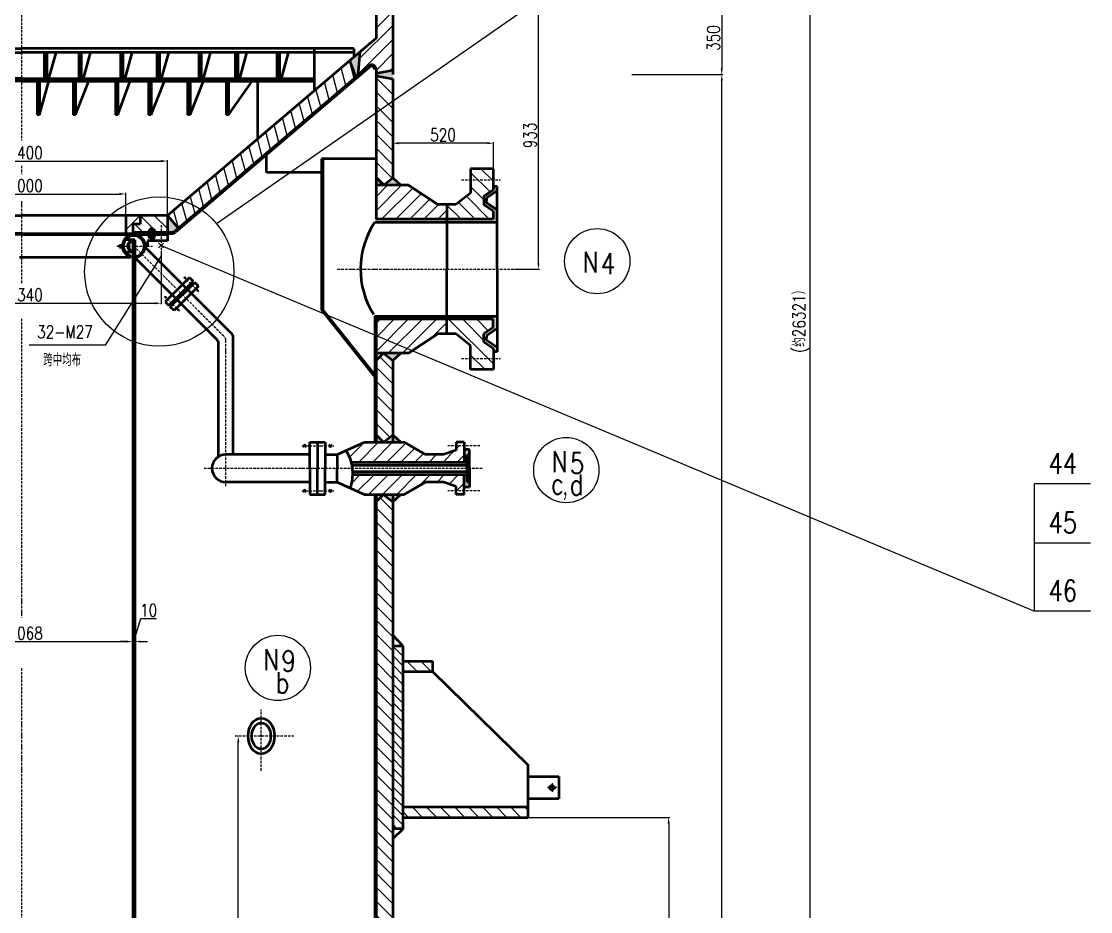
# Model space of a CAD drawing. Header units: millimetres. Extents: x -5045 to 12730, y -27160 to 3914.
# Drawn here: x 937 to 6062, y -15050 to -10783 of the extents above; entities that cross this region are included whole.
import ezdxf

# ---------------------------------------------------------------- set-up
doc = ezdxf.new("R2010")
doc.units = ezdxf.units.MM
doc.linetypes.add('ACAD_ISO10W100', pattern=[18, 12, -3, 0, -3])
doc.layers.add('中心线', color=1, linetype='ACAD_ISO10W100')
doc.layers.add('细实线', color=3, linetype='Continuous')
doc.layers.add('轮廓线', color=6, linetype='Continuous', lineweight=50)
doc.styles.add('100', font='txt.shx', dxfattribs={"width": 0.8, "height": 100, "bigfont": 'gbcbig.shx'})
doc.styles.get("Standard").update_dxf_attribs({"font": 'txt.shx', "width": 0.8, "height": 60, "bigfont": 'gbcbig.shx'})
doc.dimstyles.new('ISO-25', dxfattribs={"dimtxt": 2.5, "dimasz": 30, "dimexe": 5, "dimexo": 2, "dimgap": 10, "dimtad": 1, "dimdsep": 46, "dimtxsty": 'Standard', "dimcen": 2.5, "dimadec": 0, "dimazin": 0, "dimtfac": 1, "dimtmove": 0, "dimatfit": 3, "dimfxl": 0, "dimarcsym": 0})
pattern_1 = [(135, (936.746, -20573.98), (-33.67596, -33.67596), [])]
pattern_2 = [(45, (3730.025, -19757.98), (-33.67596, 33.67596), [])]
pattern_3 = [(135, (3730.025, -19757.98), (-33.67596, -33.67596), [])]

# ---------------------------------------------------------------- blocks, each defined once
blk = doc.blocks.new('*D17')
at = {"layer": 'Defpoints', "color": 0}
for p in [(4287, -10688), (3861.4, -11038), (4294.3, -11038)]:
    blk.add_point(p, dxfattribs=at)
at = {"layer": '细实线', "color": 0, "lineweight": -2}
for p, q in [((4289, -10688), (4299.3, -10688)), ((4294.3, -10718), (4294.3, -11008)), ((3863.4, -11038), (4299.3, -11038))]:
    blk.add_line(p, q, dxfattribs=at)
at = {"layer": '细实线', "color": 0}
for points in [[(4289.3, -10718), (4299.3, -10718), (4294.3, -10688)], [(4289.3, -11008), (4299.3, -11008), (4294.3, -11038)]]:
    blk.add_solid(points, dxfattribs=at)
at = {"layer": '细实线', "color": 0, "insert": (4254.3, -10863), "char_height": 60, "attachment_point": 5, "rotation": 90}
blk.add_mtext('350', dxfattribs=at)
blk = doc.blocks.new('*D21')
at = {"layer": 'Defpoints', "color": 0}
for p in [(1208.3, 944.5), (1208.3, -25361.9), (4716.6, -25361.9)]:
    blk.add_point(p, dxfattribs=at)
at = {"layer": '细实线', "color": 0, "lineweight": -2}
for p, q in [((1210.3, 944.5), (4721.6, 944.5)), ((4716.6, 914.5), (4716.6, -25331.9)), ((1210.3, -25361.9), (4721.6, -25361.9))]:
    blk.add_line(p, q, dxfattribs=at)
at = {"layer": '细实线', "color": 0}
for points in [[(4711.6, 914.5), (4721.6, 914.5), (4716.6, 944.5)], [(4711.6, -25331.9), (4721.6, -25331.9), (4716.6, -25361.9)]]:
    blk.add_solid(points, dxfattribs=at)
at = {"layer": '细实线', "color": 0, "insert": (4674.7, -12208.7), "char_height": 60, "attachment_point": 5, "rotation": 90}
blk.add_mtext('(约26321）', dxfattribs=at)
blk = doc.blocks.new('*D51')
at = {"layer": 'Defpoints', "color": 0}
for p in [(4294.3, -11038), (4294.3, -11038), (4294.3, -19758)]:
    blk.add_point(p, dxfattribs=at)
at = {"layer": '细实线', "color": 0, "lineweight": -2}
for p, q in [((4292.3, -11038), (4289.3, -11038)), ((4294.3, -19728), (4294.3, -11068)), ((4292.3, -19758), (4289.3, -19758))]:
    blk.add_line(p, q, dxfattribs=at)
at = {"layer": '细实线', "color": 0}
for points in [[(4289.3, -11068), (4299.3, -11068), (4294.3, -11038)], [(4289.3, -19728), (4299.3, -19728), (4294.3, -19758)]]:
    blk.add_solid(points, dxfattribs=at)
at = {"layer": '细实线', "color": 0, "insert": (4254.3, -15398), "char_height": 60, "attachment_point": 5, "rotation": 90}
blk.add_mtext('8720', dxfattribs=at)
blk = doc.blocks.new('*D56')
at = {"layer": 'Defpoints', "color": 0}
for p in [(1976.6, -14208), (1976.6, -14208), (1976.6, -18908)]:
    blk.add_point(p, dxfattribs=at)
at = {"layer": '细实线', "color": 0, "lineweight": -2}
for p, q in [((1976.6, -18878), (1976.6, -14238)), ((1978.6, -14208), (1981.6, -14208)), ((1974.6, -18908), (1971.6, -18908))]:
    blk.add_line(p, q, dxfattribs=at)
at = {"layer": '细实线', "color": 0}
for points in [[(1971.6, -14238), (1981.6, -14238), (1976.6, -14208)], [(1971.6, -18878), (1981.6, -18878), (1976.6, -18908)]]:
    blk.add_solid(points, dxfattribs=at)
at = {"layer": '细实线', "color": 0, "insert": (1920.6, -16451.5), "char_height": 60, "attachment_point": 5, "rotation": 90}
blk.add_mtext('4700', dxfattribs=at)
blk = doc.blocks.new('*D68')
at = {"layer": 'Defpoints', "color": 0}
for p in [(3366.7, -14598), (4019.1, -19758), (4039.7, -19758)]:
    blk.add_point(p, dxfattribs=at)
at = {"layer": '细实线', "color": 0, "lineweight": -2}
for p, q in [((3368.7, -14598), (4044.7, -14598)), ((4039.7, -14628), (4039.7, -19728)), ((4021.1, -19758), (4044.7, -19758))]:
    blk.add_line(p, q, dxfattribs=at)
at = {"layer": '细实线', "color": 0}
for points in [[(4034.7, -14628), (4044.7, -14628), (4039.7, -14598)], [(4034.7, -19728), (4044.7, -19728), (4039.7, -19758)]]:
    blk.add_solid(points, dxfattribs=at)
at = {"layer": '细实线', "color": 0, "insert": (3999.7, -17178), "char_height": 60, "attachment_point": 5, "rotation": 90}
blk.add_mtext('5160', dxfattribs=at)
blk = doc.blocks.new('*D71')
at = {"layer": 'Defpoints', "color": 0}
for p in [(402.7, -13755.7), (1470.7, -13755.7), (1470.7, -13755.7)]:
    blk.add_point(p, dxfattribs=at)
at = {"layer": '细实线', "color": 0, "lineweight": -2}
for p, q in [((402.7, -13753.7), (402.7, -13750.7)), ((432.7, -13755.7), (1440.7, -13755.7)), ((1470.7, -13753.7), (1470.7, -13750.7))]:
    blk.add_line(p, q, dxfattribs=at)
at = {"layer": '细实线', "color": 0}
for points in [[(432.7, -13750.7), (432.7, -13760.7), (402.7, -13755.7)], [(1440.7, -13750.7), (1440.7, -13760.7), (1470.7, -13755.7)]]:
    blk.add_solid(points, dxfattribs=at)
at = {"layer": '细实线', "color": 0, "insert": (936.7, -13715.7), "char_height": 60, "attachment_point": 5}
blk.add_mtext('%%C1068', dxfattribs=at)
blk = doc.blocks.new('*D72')
at = {"layer": 'Defpoints', "color": 0}
for p in [(1470.7, -13755.7), (1480.7, -13755.7), (1480.7, -13755.7)]:
    blk.add_point(p, dxfattribs=at)
at = {"layer": '细实线', "color": 0, "lineweight": -2}
for p, q in [((1475.7, -13755.7), (1508.7, -13645.7)), ((1508.7, -13645.7), (1584.7, -13645.7)), ((1440.7, -13755.7), (1410.7, -13755.7)), ((1470.7, -13753.7), (1470.7, -13750.7)), ((1470.7, -13755.7), (1480.7, -13755.7)), ((1470.7, -13755.7), (1480.7, -13755.7)), ((1480.7, -13753.7), (1480.7, -13750.7)), ((1510.7, -13755.7), (1540.7, -13755.7))]:
    blk.add_line(p, q, dxfattribs=at)
at = {"layer": '细实线', "color": 0}
for points in [[(1440.7, -13750.7), (1440.7, -13760.7), (1470.7, -13755.7)], [(1510.7, -13750.7), (1510.7, -13760.7), (1480.7, -13755.7)]]:
    blk.add_solid(points, dxfattribs=at)
at = {"layer": '细实线', "color": 0, "insert": (1546.7, -13605.7), "char_height": 60, "attachment_point": 5}
blk.add_mtext('10', dxfattribs=at)
blk = doc.blocks.new('*D80')
at = {"layer": 'Defpoints', "color": 0}
for p in [(266.7, -11881.9), (1606.7, -11881.9), (1606.7, -12134.1)]:
    blk.add_point(p, dxfattribs=at)
at = {"layer": '细实线', "color": 0, "lineweight": -2}
for p, q in [((266.7, -11883.9), (266.7, -12139.1)), ((1606.7, -11883.9), (1606.7, -12139.1)), ((296.7, -12134.1), (1576.7, -12134.1))]:
    blk.add_line(p, q, dxfattribs=at)
at = {"layer": '细实线', "color": 0}
for points in [[(296.7, -12129.1), (296.7, -12139.1), (266.7, -12134.1)], [(1576.7, -12129.1), (1576.7, -12139.1), (1606.7, -12134.1)]]:
    blk.add_solid(points, dxfattribs=at)
at = {"layer": '细实线', "color": 0, "insert": (936.7, -12094.1), "char_height": 60, "attachment_point": 5}
blk.add_mtext('%%C1340', dxfattribs=at)
blk = doc.blocks.new('*D81')
at = {"layer": 'Defpoints', "color": 0}
for p in [(1436.7, -11610.5), (436.7, -11713), (1436.7, -11713)]:
    blk.add_point(p, dxfattribs=at)
at = {"layer": '细实线', "color": 0, "lineweight": -2}
for p, q in [((436.7, -11711), (436.7, -11605.5)), ((466.7, -11610.5), (1406.7, -11610.5)), ((1436.7, -11711), (1436.7, -11605.5))]:
    blk.add_line(p, q, dxfattribs=at)
at = {"layer": '细实线', "color": 0}
for points in [[(466.7, -11605.5), (466.7, -11615.5), (436.7, -11610.5)], [(1406.7, -11605.5), (1406.7, -11615.5), (1436.7, -11610.5)]]:
    blk.add_solid(points, dxfattribs=at)
at = {"layer": '细实线', "color": 0, "insert": (936.7, -11570.5), "char_height": 60, "attachment_point": 5}
blk.add_mtext('%%C1000', dxfattribs=at)
blk = doc.blocks.new('*D82')
at = {"layer": 'Defpoints', "color": 0}
for p in [(1636.7, -11452.6), (236.7, -11713), (1636.7, -11713)]:
    blk.add_point(p, dxfattribs=at)
at = {"layer": '细实线', "color": 0, "lineweight": -2}
for p, q in [((236.7, -11711), (236.7, -11447.6)), ((266.7, -11452.6), (1606.7, -11452.6)), ((1636.7, -11711), (1636.7, -11447.6))]:
    blk.add_line(p, q, dxfattribs=at)
at = {"layer": '细实线', "color": 0}
for points in [[(266.7, -11447.6), (266.7, -11457.6), (236.7, -11452.6)], [(1606.7, -11447.6), (1606.7, -11457.6), (1636.7, -11452.6)]]:
    blk.add_solid(points, dxfattribs=at)
at = {"layer": '细实线', "color": 0, "insert": (936.7, -11412.6), "char_height": 60, "attachment_point": 5}
blk.add_mtext('%%C1400', dxfattribs=at)
blk = doc.blocks.new('*D83')
at = {"layer": 'Defpoints', "color": 0}
for p in [(3298.3, -10688), (3415.4, -10688), (3298.3, -11971)]:
    blk.add_point(p, dxfattribs=at)
at = {"layer": '细实线', "color": 0, "lineweight": -2}
for p, q in [((3300.3, -10688), (3420.4, -10688)), ((3415.4, -11941), (3415.4, -10718)), ((3300.3, -11971), (3420.4, -11971))]:
    blk.add_line(p, q, dxfattribs=at)
at = {"layer": '细实线', "color": 0}
for points in [[(3410.4, -10718), (3420.4, -10718), (3415.4, -10688)], [(3410.4, -11941), (3420.4, -11941), (3415.4, -11971)]]:
    blk.add_solid(points, dxfattribs=at)
at = {"layer": '细实线', "color": 0, "insert": (3375.4, -11329.5), "char_height": 60, "attachment_point": 5, "rotation": 90}
blk.add_mtext('933', dxfattribs=at)
blk = doc.blocks.new('*D84')
at = {"layer": 'Defpoints', "color": 0}
for p in [(2716.7, -11367), (2716.7, -11489.7), (3199.6, -11489.7)]:
    blk.add_point(p, dxfattribs=at)
at = {"layer": '细实线', "color": 0, "lineweight": -2}
for p, q in [((2716.7, -11487.7), (2716.7, -11362)), ((3169.6, -11367), (2746.7, -11367)), ((3199.6, -11487.7), (3199.6, -11362))]:
    blk.add_line(p, q, dxfattribs=at)
at = {"layer": '细实线', "color": 0}
for points in [[(2746.7, -11362), (2746.7, -11372), (2716.7, -11367)], [(3169.6, -11362), (3169.6, -11372), (3199.6, -11367)]]:
    blk.add_solid(points, dxfattribs=at)
at = {"layer": '细实线', "color": 0, "insert": (2958.1, -11327), "char_height": 60, "attachment_point": 5}
blk.add_mtext('520', dxfattribs=at)

msp = doc.modelspace()

# ---------------------------------------------------------------- hatches: boundary and pattern name
at = {"layer": '细实线'}
h = msp.add_hatch(dxfattribs=at)
h.set_pattern_fill('ANSI31', scale=15, style=0)
h.set_pattern_definition(pattern_2)
h.paths.add_polyline_path([(-686.089, -10928.567), (-763.25, -10862.98), (-763.25, -10694.336), (-843.25, -10708.276), (-843.25, -11017.684), (-763.25, -11031.623), (-763.25, -11011.485, -0.64394928), (-730.299, -10995.984), (-676.139, -11042.02)])
h.paths.add_polyline_path([(2716.746, -10708.276), (2636.744, -10694.336), (2636.744, -10862.978), (2559.58, -10928.567), (2549.63, -11042.02), (2603.791, -10995.984, -0.63930925), (2636.744, -11011.223), (2636.744, -11031.623), (2716.746, -11017.683)])
h = msp.add_hatch(dxfattribs=at)
h.set_pattern_fill('ANSI31', scale=15, angle=60, style=0)
h.set_pattern_definition([(105, (3730.025, -19757.98), (-46.00222, -12.32626), [])])
h.paths.add_polyline_path([(-636.119, -10971.042), (-666.373, -11050.321), (184.934, -11773.935), (236.746, -11712.98)])
h.paths.add_polyline_path([(2539.864, -11050.321), (2509.611, -10971.042), (1636.746, -11712.98), (1688.558, -11773.935)])
for points in [[(2716.742, -11017.684), (2716.742, -11058.276), (2636.742, -11044.336), (2636.742, -11031.623)], [(2636.742, -13083.094), (2636.742, -13049.98), (2630.742, -13049.98), (2630.742, -15247.978), (2636.745, -15247.978), (2636.744, -13083.094)]]:
    msp.add_hatch(color=7, dxfattribs=at).paths.add_polyline_path(points)
h = msp.add_hatch(dxfattribs=at)
h.set_pattern_fill('ANSI31', scale=15, angle=90, style=0)
h.set_pattern_definition(pattern_3)
h.paths.add_polyline_path([(2716.742, -11058.276), (2636.744, -11044.336), (2636.744, -11533.114), (2673.077, -11568.673), (2716.742, -11533.114)])
h = msp.add_hatch(dxfattribs=at)
h.set_pattern_fill('ANSI31', scale=15, angle=90, style=0)
h.set_pattern_definition(pattern_3)
h.paths.add_polyline_path([(3154.227, -11661.802), (3154.227, -11621.302), (3199.552, -11589.682), (3199.552, -11542.964), (3089.488, -11542.964), (3089.488, -11605.824), (3019.799, -11661.551), (2976.824, -11661.551), (2976.824, -11731.777), (3197.954, -11731.777), (3197.954, -11692.307)])
h.paths.add_polyline_path([(3197.954, -12249.653), (3197.954, -12210.183), (2976.824, -12210.183), (2976.824, -12280.408), (3019.799, -12280.408), (3089.488, -12336.136), (3089.488, -12398.995), (3199.552, -12398.995), (3199.552, -12352.277), (3154.227, -12320.657), (3154.227, -12280.157)])
h.paths.add_polyline_path([(3199.552, -12398.995), (3089.488, -12398.995), (3089.488, -12452.234), (3199.552, -12452.234)])
h.paths.add_polyline_path([(3199.552, -11489.726), (3089.488, -11489.726), (3089.488, -11542.964), (3199.552, -11542.964)])
h = msp.add_hatch(dxfattribs=at)
h.set_pattern_fill('ANSI31', scale=15, style=0)
h.set_pattern_definition(pattern_2)
h.paths.add_polyline_path([(2792.149, -11568.672), (2636.744, -11568.673), (2636.744, -11731.777), (2976.824, -11731.777), (2976.824, -11661.551), (2933.85, -11661.551)])
h = msp.add_hatch(dxfattribs=at)
h.set_pattern_fill('ANSI31', style=0)
h.set_pattern_definition([(45, (1817.9538, -11805.8465), (-2.245064, 2.245064), [])])
h.paths.add_polyline_path([(1570.101, -11777.779), (1561.746, -11777.779), (1561.746, -11796.847), (1578.687, -11796.847)])
h.paths.add_polyline_path([(1561.746, -11777.779), (1553.39, -11777.779), (1544.804, -11796.847), (1561.746, -11796.847)])
h.paths.add_polyline_path([(1561.746, -11796.847), (1544.804, -11796.847), (1544.804, -11805.847), (1561.746, -11805.847)])
h.paths.add_polyline_path([(1578.687, -11796.847), (1561.746, -11796.847), (1561.746, -11805.847), (1578.687, -11805.847)])
h.paths.add_polyline_path([(1578.687, -11805.847), (1561.746, -11805.847), (1561.746, -11824.914), (1570.101, -11824.914)])
h.paths.add_polyline_path([(1561.746, -11805.847), (1544.804, -11805.847), (1553.39, -11824.914), (1561.746, -11824.914)])
h = msp.add_hatch(dxfattribs=at)
h.set_pattern_fill('ANSI31', scale=15, style=0)
h.set_pattern_definition(pattern_2)
h.paths.add_polyline_path([(2976.824, -12210.183), (2636.744, -12210.183), (2636.744, -12373.287), (2792.149, -12373.287), (2933.85, -12280.408), (2976.824, -12280.408)])
h = msp.add_hatch(dxfattribs=at)
h.set_pattern_fill('ANSI31', scale=15, angle=90, style=0)
h.set_pattern_definition(pattern_1)
h.paths.add_polyline_path([(2716.742, -12408.845), (2673.077, -12373.287), (2636.744, -12408.845), (2636.744, -12764.422), (2673.077, -12799.98), (2716.742, -12764.422)])
h = msp.add_hatch(dxfattribs=at)
h.set_pattern_fill('ANSI31', scale=15, style=0)
h.set_pattern_definition([(45, (936.746, -20573.98), (-33.67596, 33.67596), [])])
h.paths.add_polyline_path([(3059.105, -12817.241), (3021.605, -12817.241), (3021.605, -12838.363), (2959.916, -12858.684), (2874.126, -12858.684), (2771.605, -12799.98), (2581.879, -12799.98), (2494.182, -12839.192, -0.07247604), (2518.354, -12894.98), (3059.105, -12894.98)])
h.paths.add_polyline_path([(2874.126, -12991.276), (2959.689, -12991.276), (3021.605, -13011.597), (3021.605, -13032.719), (3059.105, -13032.719), (3059.105, -12954.98), (2525.61, -12954.98, -0.07832549), (2513.869, -13019.57), (2581.879, -13049.98), (2771.605, -13049.98)])
h = msp.add_hatch(dxfattribs=at)
h.set_pattern_fill('ANSI31', scale=15, angle=90, style=0)
h.set_pattern_definition(pattern_1)
h.paths.add_polyline_path([(2716.742, -13085.538), (2673.077, -13049.98), (2636.744, -13085.538), (2636.746, -18857.978), (2716.742, -18857.978)])
h = msp.add_hatch(dxfattribs=at)
h.set_pattern_fill('ANSI31', scale=10, angle=90, style=0)
h.set_pattern_definition([(135, (936.746, -20573.98), (-22.45064, -22.45064), [])])
h.paths.add_polyline_path([(2766.742, -13777.759), (2716.742, -13777.759), (2716.742, -14652.759), (2766.742, -14652.759)])
h = msp.add_hatch(dxfattribs=at)
h.set_pattern_fill('ANSI31', scale=15, angle=90, style=0)
h.set_pattern_definition([(135, (2497.36, -19757.98), (-33.67596, -33.67596), [])])
h.paths.add_polyline_path([(2907.709, -13848.724), (2766.742, -13848.724), (2766.742, -13898.724), (2907.709, -13898.724)])
h.paths.add_polyline_path([(3366.742, -14547.978), (2766.742, -14547.978), (2766.742, -14597.978), (3366.742, -14597.978)])
at = {"layer": '轮廓线'}
h = msp.add_hatch(color=7, dxfattribs=at)
h.paths.add_polyline_path([(2559.58, -10928.567), (2509.611, -10971.042), (2539.864, -11050.321), (2549.63, -11042.02)])
h.paths.add_polyline_path([(-686.089, -10928.567), (-676.139, -11042.02), (-666.373, -11050.321), (-636.119, -10971.042)])
for points in [[(2606.027, -11001.957, -0.63930934), (2630.742, -11013.386), (2630.742, -11745.98), (2976.824, -11745.98), (2976.824, -11731.777), (2636.744, -11731.777), (2636.744, -11011.223, 0.63930925), (2603.791, -10995.984), (1688.558, -11773.935), (1692.444, -11778.506)], [(3216.742, -11595.98), (3216.742, -11574.856), (3199.552, -11574.856), (3199.552, -11589.682), (3154.227, -11621.302), (3154.227, -11661.802), (3197.954, -11692.307), (3197.954, -11731.777), (2976.824, -11731.777), (2976.824, -11745.98), (3216.742, -11745.98), (3216.742, -11687.124), (3166.917, -11652.365), (3166.917, -11641.552), (3166.917, -11630.739)], [(1636.746, -11712.98), (1636.746, -11792.98), (1656.963, -11792.98, 0.17796797), (1673.154, -11787.028), (1688.558, -11773.935)], [(1692.444, -11778.506), (1688.558, -11773.935), (1673.154, -11787.028, -0.17796797), (1656.963, -11792.98), (1636.746, -11792.98), (1636.746, -11798.98), (1659.168, -11798.98, 0.17796797), (1675.359, -11793.028)], [(2636.744, -12195.98), (2630.742, -12195.98), (2630.742, -12799.98), (2636.744, -12799.98)], [(2976.824, -12195.98), (2636.744, -12195.98), (2636.744, -12210.183), (2976.824, -12210.183)]]:
    msp.add_hatch(color=7, dxfattribs=at).paths.add_polyline_path(points)
h = msp.add_hatch(color=7, dxfattribs=at)
h.paths.add_polyline_path([(2636.744, -11533.114), (2636.744, -11568.673), (2673.077, -11568.673)])
h.paths.add_polyline_path([(2716.742, -11533.114), (2673.077, -11568.673), (2756.075, -11568.672)])
at = {"layer": '轮廓线', "lineweight": -2}
h = msp.add_hatch(dxfattribs=at)
h.set_pattern_fill('ANSI31', scale=15, angle=90, style=0)
h.set_pattern_definition([(135, (-43.25, -12924.98), (-33.676, -33.676), [])])
h.paths.add_polyline_path([(1636.746, -11712.98), (1506.746, -11712.98), (1506.746, -11754.98), (1470.296, -11754.98), (1470.296, -11792.98), (1546.545, -11792.98), (1553.39, -11777.779), (1561.746, -11777.779), (1570.101, -11777.779), (1576.946, -11792.98), (1636.746, -11792.98)])
h.paths.add_polyline_path([(366.746, -11712.98), (236.746, -11712.98), (236.746, -11792.98), (296.545, -11792.98), (303.39, -11777.779), (311.746, -11777.779), (320.101, -11777.779), (326.946, -11792.98), (403.196, -11792.98), (403.196, -11754.98), (366.746, -11754.98)])
h = msp.add_hatch(dxfattribs=at)
h.set_pattern_fill('ANSI31', scale=15, style=0)
h.set_pattern_definition([(45, (-43.25, -12924.98), (-33.676, 33.676), [])])
h.paths.add_polyline_path([(436.746, -11712.98), (366.746, -11712.98), (366.746, -11754.98), (403.196, -11754.98), (403.196, -11798.98), (436.746, -11798.98)])
h.paths.add_polyline_path([(1506.746, -11712.98), (1436.746, -11712.98), (1436.746, -11798.98), (1470.296, -11798.98), (1470.296, -11754.98), (1506.746, -11754.98)])
at = {"layer": '轮廓线'}
h = msp.add_hatch(color=7, dxfattribs=at)
h.paths.add_polyline_path([(1530.746, -11859.98), (1525.746, -11859.98, -0.19891237), (1511.101, -11895.335), (1514.637, -11898.871, 0.19891237)])
h.paths.add_polyline_path([(1514.637, -11898.871), (1511.101, -11895.335, -0.17300334), (1480.746, -11909.729), (1480.746, -11914.752, 0.17535577)])
h.paths.add_polyline_path([(1420.746, -11859.98), (1425.746, -11859.98, -1), (1525.746, -11859.98), (1530.746, -11859.98, 1)])
h.paths.add_polyline_path([(1425.746, -11859.98), (1420.746, -11859.98, 0.33892442), (1461.41, -11913.078), (1461.41, -11907.88, -0.33138803)])
h = msp.add_hatch(color=7, dxfattribs=at)
h.paths.add_polyline_path([(1470.746, -11830.399, 0.36597738), (1445.746, -11859.98), (1450.746, -11859.98, -0.35639396), (1470.746, -11835.485)])
h.paths.add_polyline_path([(1450.746, -11859.98), (1445.746, -11859.98, 0.36597738), (1470.746, -11889.56), (1470.746, -11884.475, -0.35639396)])
h = msp.add_hatch(color=7, dxfattribs=at)
h.paths.add_polyline_path([(3216.742, -12195.98), (2976.824, -12195.98), (2976.824, -12210.183), (3197.954, -12210.183), (3197.954, -12249.653), (3154.227, -12280.157), (3154.227, -12320.657), (3199.552, -12352.277), (3199.552, -12367.104), (3216.742, -12367.104), (3216.742, -12345.98), (3166.917, -12311.221), (3166.917, -12300.407), (3166.917, -12289.594), (3216.742, -12254.835)])
h.paths.add_polyline_path([(2756.075, -12373.287), (2673.077, -12373.287), (2716.742, -12408.845)])
h.paths.add_polyline_path([(2673.077, -12373.287), (2636.744, -12373.287), (2636.744, -12408.845)])
h = msp.add_hatch(color=7, dxfattribs=at)
h.paths.add_polyline_path([(2636.744, -12764.422), (2636.744, -12799.98), (2673.077, -12799.98)])
h.paths.add_polyline_path([(2716.742, -12764.422), (2673.077, -12799.98), (2756.075, -12799.98)])
h = msp.add_hatch(color=7, dxfattribs=at)
h.paths.add_polyline_path([(3084.198, -12834.823), (3059.105, -12834.823), (3059.105, -12894.98), (3071.447, -12894.98), (3071.447, -12859.842), (3084.198, -12859.842)])
h.paths.add_polyline_path([(3071.447, -12954.98), (3059.105, -12954.98), (3059.105, -13015.137), (3084.198, -13015.137), (3084.198, -12990.118), (3071.447, -12990.118)])
h.paths.add_polyline_path([(3071.447, -12939.98), (2525.428, -12939.98, -0.01779425), (2525.61, -12954.98), (3071.447, -12954.98)])
h.paths.add_polyline_path([(3071.447, -12894.98), (2518.354, -12894.98, -0.01826449), (2521.829, -12909.98), (3071.447, -12909.98)])
h = msp.add_hatch(color=7, dxfattribs=at)
h.paths.add_polyline_path([(2636.744, -13085.538), (2636.744, -13049.98), (2673.077, -13049.98)])
h.paths.add_polyline_path([(2716.742, -13085.538), (2673.077, -13049.98), (2756.075, -13049.98)])

# ---------------------------------------------------------------- linework, layer by layer
at = {"layer": '中心线', "color": 7}
for p, q in [((936.746, -7149.921), (936.746, -11353.461)), ((936.746, -11475.276), (936.746, -11515.121)), ((3045.857, -11542.964), (3233.343, -11542.964)), ((936.746, -11644.905), (936.746, -12037.712)), ((1561.746, -11770.751), (1561.746, -11833.027)), ((1606.746, -11759.635), (1606.746, -11881.874)), ((1394.114, -11859.98), (1564.992, -11859.98)), ((1475.746, -11859.98), (1909.42, -12293.654)), ((2452.329, -11970.98), (3298.284, -11970.98)), ((1715.698, -12007.109), (1787.757, -12079.168)), ((1622.875, -12099.932), (1694.934, -12171.991)), ((936.746, -12208.256), (936.746, -13639.489)), ((1916.742, -13011.4), (1916.742, -12311.331)), ((3045.857, -12398.995), (3233.343, -12398.995)), ((2280.834, -12817.241), (2434.324, -12817.241)), ((3134.567, -12817.241), (2981.077, -12817.241)), ((1812.824, -12924.98), (3150.597, -12924.98)), ((2280.834, -13032.719), (2434.324, -13032.719)), ((3134.567, -13032.719), (2981.077, -13032.719)), ((936.746, -13883.741), (936.746, -18080.198)), ((2086.746, -14374.696), (2086.746, -14081.767)), ((1961.583, -14207.978), (2242.286, -14207.978)), ((3480.632, -14434.06), (3480.632, -14475.317)), ((3503.688, -14455.615), (3458.592, -14455.615))]:
    msp.add_line(p, q, dxfattribs=at)
msp.add_arc((1891.742, -12311.331), 25, 0, 45, dxfattribs=at)
at = {"layer": '细实线', "color": 7}
for p, q in [((1872.28, -11752.263), (5014.476, -9566.879)), ((1594.464, -11844.816), (1618.141, -11868.483)), ((1594.464, -11869.109), (1618.141, -11845.443)), ((1606.303, -11857.276), (5793.747, -13610.06)), ((1606.746, -11907.253), (1338.01, -12335.634)), ((1715.398, -12012.535), (1726.557, -12012.537)), ((1721.124, -12006.809), (1721.126, -12017.968)), ((1775.782, -12072.771), (1786.941, -12072.774)), ((1781.508, -12067.045), (1781.511, -12078.204)), ((1622.575, -12105.358), (1633.734, -12105.36)), ((1628.301, -12099.632), (1628.303, -12110.791)), ((1682.812, -12165.742), (1693.97, -12165.745)), ((1688.538, -12160.016), (1688.54, -12171.175)), ((1338.01, -12335.634), (973.626, -12335.634)), ((2288.46, -12824.79), (2301.054, -12808.96)), ((2288.46, -12809.692), (2301.054, -12825.521)), ((2424.13, -12824.79), (2411.537, -12808.96)), ((2424.13, -12809.692), (2411.537, -12825.521)), ((6062.382, -13000.308), (5793.747, -13000.308)), ((5793.747, -13610.06), (5793.747, -13000.308)), ((2288.46, -13040.268), (2301.054, -13024.439)), ((2288.46, -13025.17), (2301.054, -13040.999)), ((2424.13, -13040.268), (2411.537, -13024.439)), ((2424.13, -13025.17), (2411.537, -13040.999)), ((6062.382, -13283.76), (5793.747, -13283.76)), ((6062.382, -13610.06), (5793.747, -13610.06))]:
    msp.add_line(p, q, dxfattribs=at)
for centre, radius in [((1597.829, -11982.063), 357.954), ((3697.174, -11932.451), 156.4), ((3548.909, -12933.795), 156.4), ((2166.303, -13881.903), 156.4)]:
    msp.add_circle(centre, radius, dxfattribs=at)
at = {"layer": '轮廓线', "color": 7}
for p, q in [((2636.742, -3794.98), (2636.744, -10862.978)), ((2716.746, -8514.303), (2716.746, -11037.98)), ((2636.744, -10862.978), (1636.746, -11712.98)), ((-657.292, -10912.98), (936.746, -10912.98)), ((2530.783, -10912.98), (936.746, -10912.98)), ((2341.304, -11110.881), (2341.304, -10912.98)), ((2530.783, -10912.98), (2530.783, -10951.89)), ((-657.292, -10931.944), (936.746, -10931.944)), ((2530.783, -10931.944), (936.746, -10931.944)), ((1046.746, -10931.944), (1046.746, -11056.944)), ((1058.746, -10931.944), (1058.746, -11056.944)), ((1069.006, -11056.944), (1102.969, -10933.304)), ((1102.969, -10933.304), (1102.969, -10931.944)), ((1211.746, -10931.944), (1211.746, -11056.944)), ((1223.746, -10931.944), (1223.746, -11056.944)), ((1234.006, -11056.944), (1267.969, -10933.304)), ((1267.969, -10933.304), (1267.969, -10931.944)), ((1411.746, -10931.944), (1411.746, -11056.944)), ((1423.746, -10931.944), (1423.746, -11056.944)), ((1434.006, -11056.944), (1467.969, -10933.304)), ((1467.969, -10933.304), (1467.969, -10931.944)), ((1586.746, -10931.944), (1586.746, -11056.944)), ((1598.746, -10931.944), (1598.746, -11056.944)), ((1609.006, -11056.944), (1642.969, -10933.304)), ((1642.969, -10933.304), (1642.969, -10931.944)), ((1786.746, -10931.944), (1786.746, -11056.944)), ((1798.746, -10931.944), (1798.746, -11056.944)), ((1809.006, -11056.944), (1842.969, -10933.304)), ((1842.969, -10933.304), (1842.969, -10931.944)), ((1961.746, -10931.944), (1961.746, -11056.944)), ((1973.746, -10931.944), (1973.746, -11056.944)), ((1984.006, -11056.944), (2017.969, -10933.304)), ((2017.969, -10933.304), (2017.969, -10931.944)), ((2161.746, -10931.944), (2161.746, -11056.944)), ((2173.746, -10931.944), (2173.746, -11056.944)), ((2184.006, -11056.944), (2217.969, -10933.304)), ((2217.969, -10933.304), (2217.969, -10931.944)), ((2559.58, -10928.567), (2549.63, -11042.02)), ((2603.791, -10995.984), (1673.154, -11787.028)), ((2606.027, -11001.957), (1675.359, -11793.028)), ((2509.611, -10971.042), (2539.864, -11050.321)), ((2636.742, -11031.623), (2716.742, -11017.684)), ((2636.744, -11011.223), (2636.744, -11731.777)), ((936.746, -11056.944), (-467.813, -11056.944)), ((936.746, -11068.944), (-467.813, -11068.944)), ((936.746, -11056.944), (2341.304, -11056.944)), ((936.746, -11068.944), (2341.304, -11068.944)), ((1011.746, -11068.944), (1011.746, -11231.295)), ((1023.746, -11068.944), (1023.746, -11231.295)), ((1023.746, -11231.295), (1067.969, -11070.304)), ((1067.969, -11070.304), (1067.969, -11068.944)), ((1184.81, -11068.944), (1184.81, -11231.295)), ((1196.81, -11231.295), (1260.654, -11068.944)), ((1196.81, -11068.944), (1196.81, -11231.295)), ((1387.476, -11068.944), (1387.476, -11231.295)), ((1399.476, -11231.295), (1458.801, -11068.944)), ((1399.476, -11068.944), (1399.476, -11231.295)), ((1546.833, -11068.944), (1546.833, -11231.295)), ((1558.833, -11068.944), (1558.833, -11231.295)), ((1558.833, -11231.295), (1622.678, -11068.944)), ((1733.58, -11068.944), (1733.58, -11231.295)), ((1745.58, -11068.944), (1745.58, -11231.295)), ((1745.58, -11231.295), (1809.425, -11068.944)), ((1917.833, -11068.944), (1917.833, -11231.295)), ((1929.833, -11068.944), (1929.833, -11231.295)), ((1929.833, -11231.295), (2042.745, -11068.944)), ((2068.59, -11056.944), (2068.59, -11339.716)), ((2636.742, -11044.336), (2716.742, -11058.276)), ((2716.742, -11058.276), (2716.742, -11533.114)), ((1023.746, -11231.295), (1011.703, -11231.295)), ((1196.81, -11231.295), (1184.766, -11231.295)), ((1399.476, -11231.295), (1387.433, -11231.295)), ((1558.833, -11231.295), (1546.79, -11231.295)), ((1745.58, -11231.295), (1733.537, -11231.295)), ((1929.833, -11231.295), (1917.79, -11231.295)), ((2111.918, -11507.434), (2111.918, -11421.952)), ((2636.744, -11441.788), (2375.792, -11441.788)), ((2375.792, -11441.788), (2375.792, -12167.951)), ((2381.792, -11441.788), (2381.792, -12165.853)), ((2375.792, -11507.434), (2111.918, -11507.434)), ((3199.552, -11489.726), (3089.488, -11489.726)), ((3089.488, -11489.726), (3089.488, -11605.824)), ((3199.552, -11589.682), (3199.552, -11489.726)), ((2636.744, -11533.114), (2673.077, -11568.673)), ((2792.149, -11568.672), (2636.744, -11568.673)), ((2673.077, -11568.673), (2716.742, -11533.114)), ((2716.742, -11533.114), (2756.075, -11568.672)), ((2933.85, -11661.551), (2792.149, -11568.672)), ((3216.742, -11574.856), (3199.552, -11574.856)), ((3216.742, -11970.98), (3216.742, -11574.856)), ((3089.488, -11605.824), (3019.799, -11661.551)), ((3199.552, -11589.682), (3154.227, -11621.302)), ((3154.227, -11621.302), (3154.227, -11661.802)), ((3216.742, -11595.98), (3166.917, -11630.739)), ((3166.917, -11630.739), (3166.917, -11641.552)), ((3019.799, -11661.551), (2933.85, -11661.551)), ((2976.824, -11661.551), (2976.824, -11970.98)), ((3197.954, -11692.307), (3154.227, -11661.802)), ((3166.917, -11652.365), (3166.917, -11641.552)), ((3216.742, -11687.124), (3166.917, -11652.365)), ((236.746, -11712.98), (936.746, -11712.98)), ((1636.746, -11712.98), (936.746, -11712.98)), ((1436.746, -11712.98), (1436.746, -11798.98)), ((1506.746, -11712.98), (1506.746, -11754.98)), ((1636.746, -11712.98), (1636.746, -11798.98)), ((1636.746, -11712.98), (1692.444, -11778.506)), ((3197.954, -11731.777), (2636.744, -11731.777)), ((3197.954, -11692.307), (3197.954, -11731.777)), ((1506.746, -11754.98), (1470.296, -11754.98)), ((1470.296, -11754.98), (1470.296, -11798.98)), ((1553.39, -11777.779), (1544.804, -11796.847)), ((1561.746, -11777.779), (1553.39, -11777.779)), ((1561.746, -11777.779), (1570.101, -11777.779)), ((1570.101, -11777.779), (1578.687, -11796.847)), ((2630.742, -11745.98), (3216.742, -11745.98)), ((936.746, -11798.98), (328.687, -11798.98)), ((936.746, -11804.98), (328.687, -11804.98)), ((936.746, -11798.98), (1544.804, -11798.98)), ((936.746, -11804.98), (1544.804, -11804.98)), ((1480.746, -11829.98), (1435.746, -11829.98)), ((1470.296, -11792.98), (1546.545, -11792.98)), ((1470.746, -11829.98), (1470.746, -18353.98)), ((1480.746, -11829.98), (1480.746, -17525.312)), ((1636.712, -11834.98), (1540.712, -11834.98)), ((1540.712, -11834.98), (1540.712, -11859.98)), ((1544.804, -11796.847), (1544.804, -11805.847)), ((1553.39, -11824.914), (1544.804, -11805.847)), ((1561.746, -11824.914), (1553.39, -11824.914)), ((1561.746, -11824.914), (1570.101, -11824.914)), ((1570.101, -11824.914), (1578.687, -11805.847)), ((1576.946, -11792.98), (1656.963, -11792.98)), ((1578.687, -11796.847), (1578.687, -11805.847)), ((1578.687, -11798.98), (1659.168, -11798.98)), ((1578.687, -11804.98), (1636.746, -11804.98)), ((1636.746, -11804.98), (1636.712, -11834.98)), ((1406.746, -11864.98), (1406.746, -11854.98)), ((1406.746, -11854.98), (1420.974, -11854.98)), ((1406.746, -11864.98), (1420.974, -11864.98)), ((1470.814, -11889.572), (1435.814, -11889.572)), ((1530.495, -11865.231), (1944.42, -12279.156)), ((927.395, -11913.078), (1461.41, -11913.078)), ((1461.41, -11913.078), (1461.41, -11907.88)), ((1480.997, -11914.728), (1874.42, -12308.151)), ((2976.824, -12280.408), (2976.824, -11970.98)), ((3216.742, -11970.98), (3216.742, -12367.104)), ((1742.679, -12010.24), (1626.006, -12126.912)), ((1643.684, -12144.59), (1760.356, -12027.918)), ((1650.755, -12151.661), (1767.427, -12034.989)), ((1742.679, -12010.24), (1760.356, -12027.918)), ((1785.105, -12052.666), (1767.427, -12034.989)), ((1785.105, -12052.666), (1668.432, -12169.339)), ((1670.2, -12125.145), (1705.556, -12089.789)), ((1670.2, -12125.145), (1705.556, -12089.789)), ((1740.911, -12054.434), (1705.556, -12089.789)), ((1740.911, -12054.434), (1705.556, -12089.789)), ((1737.375, -12050.899), (1740.911, -12054.434)), ((1744.446, -12057.97), (1740.911, -12054.434)), ((1626.006, -12126.912), (1643.684, -12144.59)), ((1666.665, -12121.609), (1670.2, -12125.145)), ((1673.736, -12128.68), (1670.2, -12125.145)), ((1668.432, -12169.339), (1650.755, -12151.661)), ((2375.792, -12167.951), (2630.742, -12487.838)), ((2381.792, -12165.853), (2635.434, -12484.099)), ((2630.742, -12195.98), (2630.742, -12799.98)), ((2630.742, -12195.98), (3216.742, -12195.98)), ((2636.744, -12195.98), (2636.744, -12799.98)), ((3197.954, -12210.183), (2636.744, -12210.183)), ((3197.954, -12249.653), (3154.227, -12280.157)), ((3197.954, -12249.653), (3197.954, -12210.183)), ((1951.742, -12858.647), (1951.742, -12296.834)), ((2933.85, -12280.408), (2792.149, -12373.287)), ((3019.799, -12280.408), (2933.85, -12280.408)), ((3089.488, -12336.136), (3019.799, -12280.408)), ((3154.227, -12320.657), (3154.227, -12280.157)), ((3216.742, -12254.835), (3166.917, -12289.594)), ((3166.917, -12289.594), (3166.917, -12300.407)), ((3166.917, -12311.221), (3166.917, -12300.407)), ((1881.742, -12868.676), (1881.742, -12325.829)), ((3089.488, -12452.234), (3089.488, -12336.136)), ((3199.552, -12352.277), (3154.227, -12320.657)), ((3216.742, -12345.98), (3166.917, -12311.221)), ((3199.552, -12352.277), (3199.552, -12452.234)), ((2636.744, -12408.845), (2673.077, -12373.287)), ((2792.149, -12373.287), (2636.744, -12373.287)), ((2673.077, -12373.287), (2716.742, -12408.845)), ((2716.742, -12408.845), (2756.075, -12373.287)), ((3216.742, -12367.104), (3199.552, -12367.104)), ((2716.742, -12408.845), (2716.742, -12799.98)), ((3199.552, -12452.234), (3089.488, -12452.234)), ((2318.795, -12924.98), (2318.795, -12799.98)), ((2318.795, -12799.98), (2393.795, -12799.98)), ((2356.295, -12799.98), (2356.295, -12924.98)), ((2393.795, -12799.98), (2393.795, -12924.98)), ((2450.589, -12858.684), (2581.879, -12799.98)), ((2581.879, -12799.98), (2771.605, -12799.98)), ((2636.744, -12764.422), (2673.077, -12799.98)), ((2673.077, -12799.98), (2716.742, -12764.422)), ((2716.742, -12764.422), (2756.075, -12799.98)), ((2874.126, -12858.684), (2771.605, -12799.98)), ((3021.605, -12799.98), (3021.605, -12838.363)), ((3059.105, -12799.98), (3021.605, -12799.98)), ((3059.105, -12799.98), (3059.105, -12894.98)), ((2318.795, -12858.684), (1916.742, -12858.684)), ((2393.795, -12858.684), (2450.589, -12858.684)), ((2450.589, -12858.684), (2450.589, -12924.98)), ((2959.916, -12858.684), (2874.126, -12858.684)), ((3021.605, -12838.363), (2959.916, -12858.684)), ((3084.198, -12834.823), (3059.105, -12834.823)), ((3071.447, -12859.842), (3084.198, -12859.842)), ((3071.447, -12924.98), (3071.447, -12859.842)), ((3084.198, -12924.98), (3084.198, -12834.823)), ((2518.354, -12894.98), (3071.447, -12894.98)), ((2521.829, -12909.98), (3071.447, -12909.98)), ((2318.795, -12924.98), (2318.795, -13049.98)), ((2356.295, -13049.98), (2356.295, -12924.98)), ((2393.795, -13049.98), (2393.795, -12924.98)), ((2450.589, -12991.276), (2450.589, -12924.98)), ((2525.428, -12939.98), (3071.447, -12939.98)), ((2525.61, -12954.98), (3071.447, -12954.98)), ((3059.105, -13049.98), (3059.105, -12954.98)), ((3071.447, -12924.98), (3071.447, -12990.118)), ((3084.198, -12924.98), (3084.198, -13015.137)), ((2318.795, -12991.276), (1916.742, -12991.276)), ((2393.795, -12991.276), (2450.589, -12991.276)), ((2450.589, -12991.276), (2581.879, -13049.98)), ((2874.126, -12991.276), (2771.605, -13049.98)), ((2959.916, -12991.276), (2874.126, -12991.276)), ((3021.605, -13011.597), (2959.689, -12991.276)), ((3021.605, -13049.98), (3021.605, -13011.597)), ((3084.198, -13015.137), (3059.105, -13015.137)), ((3071.447, -12990.118), (3084.198, -12990.118)), ((2318.795, -13049.98), (2393.795, -13049.98)), ((2581.879, -13049.98), (2771.605, -13049.98)), ((2630.742, -13049.98), (2630.742, -19757.978)), ((2636.742, -13049.98), (2636.742, -13083.094)), ((2636.744, -13049.98), (2636.746, -19757.978)), ((2636.744, -13085.538), (2673.077, -13049.98)), ((2673.077, -13049.98), (2716.742, -13085.538)), ((2716.742, -13049.98), (2716.742, -19735.962)), ((2716.742, -13085.538), (2756.075, -13049.98)), ((3059.105, -13049.98), (3021.605, -13049.98)), ((2766.742, -13777.759), (2716.742, -13724.388)), ((2766.742, -13777.759), (2716.742, -13777.759)), ((2766.742, -14652.759), (2766.742, -13777.759)), ((2766.742, -13848.724), (2907.709, -13848.724)), ((2907.709, -13848.724), (2907.709, -13898.724)), ((2766.742, -13898.724), (2907.709, -13898.724)), ((2907.709, -13898.724), (3366.742, -14347.978)), ((3366.742, -14597.978), (3366.742, -14347.978)), ((3366.742, -14401.742), (3513.574, -14401.742)), ((3513.574, -14401.742), (3513.574, -14509.487)), ((2766.742, -14547.978), (3366.742, -14547.978)), ((3513.574, -14509.487), (3366.742, -14509.487)), ((2766.742, -14597.978), (3366.742, -14597.978)), ((2766.742, -14652.759), (2716.742, -14652.759)), ((2766.742, -14652.759), (2716.742, -14701.171))]:
    msp.add_line(p, q, dxfattribs=at)
msp.add_circle((3480.632, -14455.615), 11.059, dxfattribs=at)
for centre, radius, start, end in [((2616.744, -11011.223), 20, 0.000014, 130.364644), ((2615.742, -11013.386), 15, 360, 130.364644), ((1656.963, -11767.98), 25, 270, 310.364644), ((2968.199, -11970.98), 405.589, 146.570762, 212.448271), ((1475.746, -11859.98), 55, 275.215909, 254.891098), ((1475.746, -11859.98), 50, 275.73917, 253.338314), ((1475.746, -11859.98), 30, 99.594068, 260.405932), ((1475.746, -11859.98), 25, 101.536959, 258.463041), ((1659.168, -11773.98), 25, 270, 310.364644), ((1926.742, -12296.834), 25, 0, 45), ((1856.742, -12325.829), 25, 0, 45), ((1916.742, -12924.98), 66.296, 90, 270), ((2314.844, -12950.029), 210.824, 340.740117, 31.717491)]:
    msp.add_arc(centre, radius, start, end, dxfattribs=at)
for major_axis, ratio in [((0, 86.02), 0.73369505), ((0, 62.946), 0.72872385)]:
    msp.add_ellipse((2086.746, -14207.978), major_axis=major_axis, ratio=ratio, dxfattribs=at)

# ---------------------------------------------------------------- texts
at = {"layer": '细实线', "color": 7, "style": '100', "width": 0.8}
for s, p in [('N', (3627.371, -11987.206)), ('4', (3714.329, -11994.253)), ('N', (3479.106, -12943.738)), ('5', (3566.064, -12950.785)), ('44', (5860.348, -12951.988)), ('d', (3564.889, -13054.151)), ('c', (3475.581, -13048.278)), ('，', (3529.636, -13075.294)), ('45', (5860.348, -13235.44)), ('46', (5860.348, -13561.74)), ('N', (2096.501, -13891.846)), ('9', (2183.459, -13898.893)), ('b', (2155.903, -14002.259))]:
    msp.add_text(s, height=100, dxfattribs=at).set_placement(p)
at = {"layer": '细实线', "color": 7, "width": 0.8}
for s, p in [('32-M27', (1011.979, -12301.417)), ('跨中均布', (1040.745, -12435.598))]:
    msp.add_text(s, height=60, dxfattribs=at).set_placement(p)

# ---------------------------------------------------------------- dimensions: what is measured, and where the dimension line sits
at = {"layer": '细实线', "color": 7}
for base, p1, p2, text, picture, middle in [((4716.639, -25361.878), (1208.273, 944.52), (1208.273, -25361.878), '(约26321）', '*D21', (4674.654, -12208.679)), ((3415.368, -10687.98), (3298.284, -11970.98), (3298.284, -10687.98), '933', '*D83', (3375.368, -11329.48))]:
    dim = msp.add_linear_dim(base=base, p1=p1, p2=p2, angle=90, text=text, dimstyle='ISO-25', dxfattribs=at)
    dim.commit()
    dim.dimension.update_dxf_attribs({"geometry": picture, "text_midpoint": middle})
for base, p1, p2, picture, middle in [((4294.309, -11037.98), (4286.962, -10687.98), (3861.433, -11037.98), '*D17', (4254.309, -10862.98)), ((4294.309, -11037.98), (4294.309, -19757.978), (4294.309, -11037.98), '*D51', (4254.309, -15397.979)), ((4039.707, -19757.978), (3366.742, -14597.978), (4019.103, -19757.978), '*D68', (3999.707, -17177.978))]:
    dim = msp.add_linear_dim(base=base, p1=p1, p2=p2, angle=90, dimstyle='ISO-25', dxfattribs=at)
    dim.commit()
    dim.dimension.update_dxf_attribs({"geometry": picture, "text_midpoint": middle})
for base, p1, p2, text, picture, middle in [((2716.742, -11367.007), (3199.552, -11489.726), (2716.742, -11489.726), '520', '*D84', (2958.147, -11327.007)), ((1636.746, -11452.579), (236.746, -11712.98), (1636.746, -11712.98), '%%C1400', '*D82', (936.746, -11412.579)), ((1436.746, -11610.484), (436.746, -11712.98), (1436.746, -11712.98), '%%C1000', '*D81', (936.746, -11570.484)), ((1606.746, -12134.102), (266.746, -11881.874), (1606.746, -11881.874), '%%C1340', '*D80', (936.746, -12094.102)), ((1470.746, -13755.673), (402.746, -13755.673), (1470.746, -13755.673), '%%C1068', '*D71', (936.746, -13715.673))]:
    dim = msp.add_linear_dim(base=base, p1=p1, p2=p2, text=text, dimstyle='ISO-25', dxfattribs=at)
    dim.commit()
    dim.dimension.update_dxf_attribs({"geometry": picture, "text_midpoint": middle})
dim = msp.add_linear_dim(base=(1480.746, -13755.673), p1=(1470.746, -13755.673), p2=(1480.746, -13755.673), dimstyle='ISO-25', override={"dimtmove": 1}, dxfattribs=at)
dim.commit()
dim.dimension.update_dxf_attribs({"geometry": '*D72', "text_midpoint": (1518.746, -13605.673)})
dim = msp.add_linear_dim(base=(1976.638, -14207.978), p1=(1976.638, -18907.978), p2=(1976.638, -14207.978), angle=90, dimstyle='ISO-25', override={"dimtmove": 1}, dxfattribs=at)
dim.commit()
dim.dimension.update_dxf_attribs({"geometry": '*D56', "text_midpoint": (1960.636, -16451.509), "dimtype": 160})

doc.saveas('drawing.dxf')
